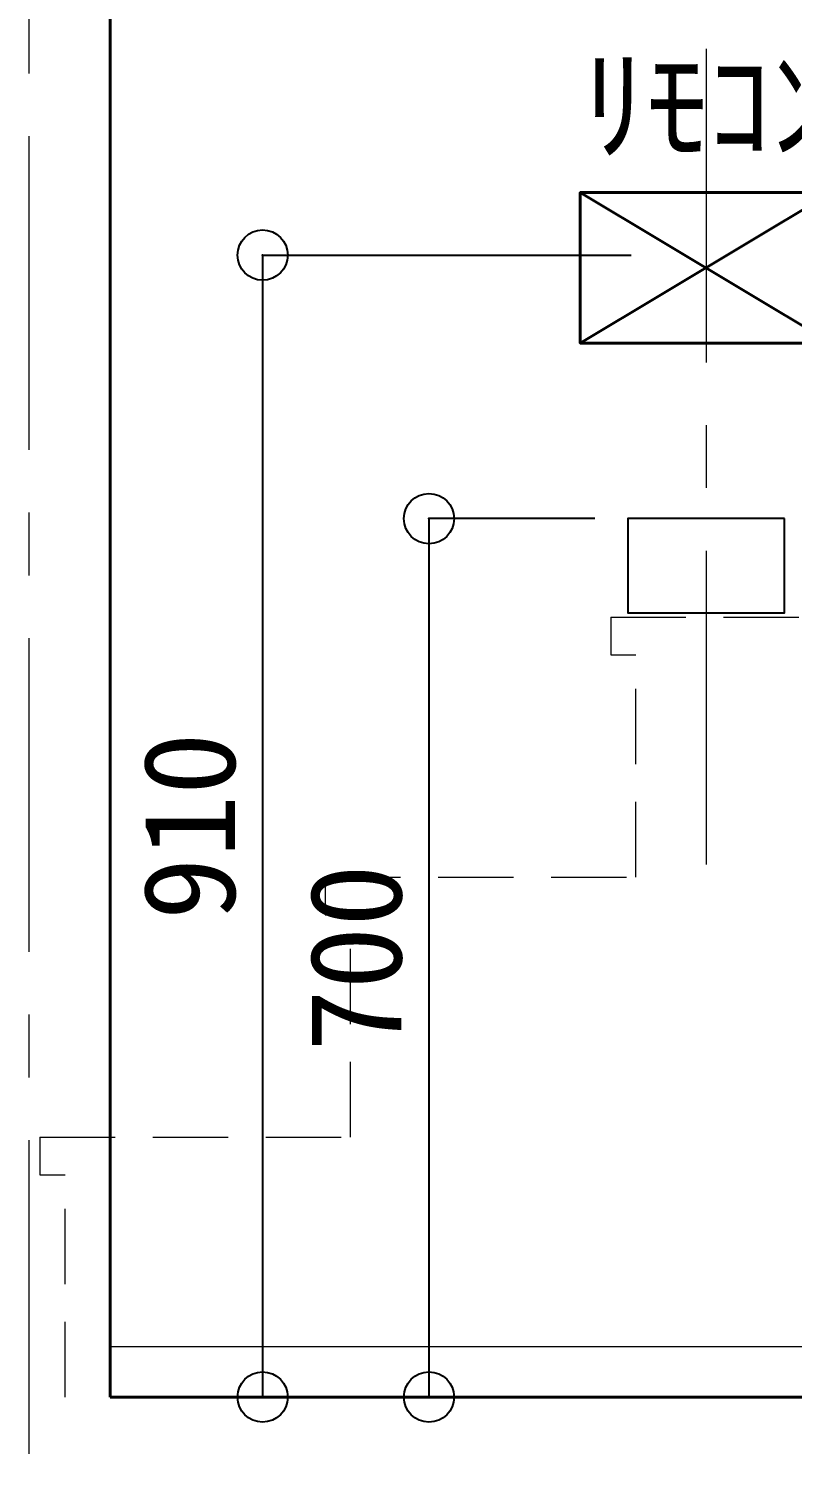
# Model space of a CAD drawing. Units: millimetres at full size. Extents: x -10070 to 9730, y -7239 to 6561.
# Drawn here: x -3135 to -2527, y -5450 to -4306 of the extents above; entities that cross this region are included whole.
import ezdxf
from ezdxf.enums import TextEntityAlignment as Align

# ---------------------------------------------------------------- set-up
doc = ezdxf.new("R2010")
doc.units = ezdxf.units.MM
doc.header["$LTSCALE"] = 50
doc.header["$PDMODE"] = 32
doc.header["$PDSIZE"] = 40
doc.linetypes.add('CHAIN1', pattern=[8, 5, -1, 1, -1])
doc.linetypes.add('DASHED1', pattern=[1.8, 1.2, -0.6])
for name, color, linetype, lineweight in [('B-1_通り芯・通り番号', 1, 'CHAIN1', 18), ('B-3_仕上線(黄)', 3, 'Continuous', 40), ('B-4_下地・間柱(水色)', 4, 'DASHED1', 9), ('B-A_文字', 7, 'Continuous', 25), ('B-F_寸法・方位', 7, 'Continuous', 25)]:
    doc.layers.add(name, color=color, linetype=linetype, lineweight=lineweight)
doc.styles.add('ＭＳ ゴシック', font='')
doc.styles.get('ＭＳ ゴシック').set_extended_font_data('MS Gothic')

msp = doc.modelspace()

# ---------------------------------------------------------------- linework, layer by layer
at = {"layer": 'B-1_通り芯・通り番号'}
for p, q in [((-3135.41, -2391.96), (-3135.41, -6146.71)), ((-3135.41, -2391.96), (-3135.41, -6146.71)), ((-2595.41, -3922.28), (-2595.41, -4998.02))]:
    msp.add_line(p, q, dxfattribs=at)
at = {"layer": 'B-3_仕上線(黄)'}
msp.add_line((-1750.41, -5396.71), (-3070.41, -5396.71), dxfattribs=at)
msp.add_lwpolyline([(-2660.54, -3196.71), (-3070.41, -3196.71), (-3070.41, -5396.71)], dxfattribs=at)
at = {"layer": 'B-4_下地・間柱(水色)'}
for p, q in [((-2671.46, -4775.28), (-2671.46, -4805.28)), ((-2671.46, -4775.28), (-2423.96, -4775.28)), ((-2671.46, -4805.28), (-2651.46, -4805.28)), ((-2651.46, -4982.42), (-2651.46, -4805.28)), ((-2898.96, -4982.42), (-2898.96, -5012.42)), ((-2898.96, -4982.42), (-2651.46, -4982.42)), ((-2898.96, -5012.42), (-2878.96, -5012.42)), ((-2878.96, -5189.56), (-2878.96, -5012.42)), ((-3126.46, -5189.56), (-3126.46, -5219.56)), ((-3126.46, -5189.56), (-2878.96, -5189.56)), ((-3126.46, -5219.56), (-3106.46, -5219.56)), ((-3106.46, -5396.71), (-3106.46, -5219.56))]:
    msp.add_line(p, q, dxfattribs=at)
at = {"layer": 'B-A_文字', "color": 1, "lineweight": 18}
msp.add_line((-2410.79, -5356.71), (-3070.41, -5356.71), dxfattribs=at)
at = {"layer": 'B-F_寸法・方位', "color": 3, "lineweight": 40}
for p, q in [((-2695.69, -4436.9), (-2495.69, -4556.89)), ((-2695.69, -4556.89), (-2495.69, -4436.9))]:
    msp.add_line(p, q, dxfattribs=at)
at = {"layer": 'B-F_寸法・方位'}
for p, q in [((-2948.96, -4486.71), (-2948.96, -5396.71)), ((-2948.96, -4486.71), (-2655.09, -4486.71)), ((-2816.33, -4696.71), (-2816.33, -5396.71)), ((-2684.09, -4696.71), (-2816.33, -4696.71))]:
    msp.add_line(p, q, dxfattribs=at)
at = {"layer": 'B-F_寸法・方位', "color": 3, "lineweight": 40}
msp.add_lwpolyline([(-2495.69, -4436.9), (-2695.69, -4436.9), (-2695.69, -4556.89), (-2495.69, -4556.89)], close=True, dxfattribs=at)
at = {"layer": 'B-F_寸法・方位'}
msp.add_lwpolyline([(-2532.91, -4696.71), (-2657.91, -4696.71), (-2657.91, -4771.71), (-2532.91, -4771.71)], close=True, dxfattribs=at)
for p in [(-2948.96, -4486.71), (-2816.33, -4696.71), (-2948.96, -5396.71), (-2816.33, -5396.71)]:
    msp.add_point(p, dxfattribs=at)

# ---------------------------------------------------------------- texts
at = {"layer": 'B-F_寸法・方位', "color": 4, "style": 'ＭＳ ゴシック'}
msp.add_text('ﾘﾓｺﾝ', height=73.31, dxfattribs=at).set_placement((-2693.74, -4425.58), align=Align.BOTTOM_LEFT)
at = {"layer": 'B-F_寸法・方位', "style": 'ＭＳ ゴシック'}
for s, p in [('910', (-2948.96, -5016.71)), ('700', (-2816.33, -5121.71))]:
    msp.add_text(s, height=73.31, rotation=90, dxfattribs=at).set_placement(p, align=Align.BOTTOM_LEFT)

doc.saveas('drawing.dxf')
